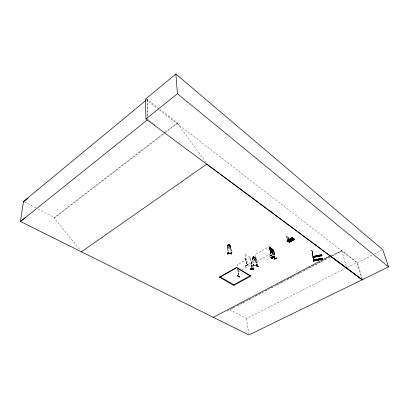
<?xml version="1.0" encoding="UTF-8"?>
<svg xmlns="http://www.w3.org/2000/svg" width="409" height="409" viewBox="0 0 409 409"><rect width="100%" height="100%" fill="white"/><g stroke="black" fill="none" stroke-linecap="round" stroke-linejoin="round"><path stroke-width="0.31" stroke-dasharray="2.04 1.53" d="M271.862 251.458L271.821 252.205L271.806 251.458M272.522 250.042C273.263 258.462 273.529 247.588 270.538 248.749L271.351 252.143L270.988 251.09M274.383 253.181L274.347 253.928L272.829 252.864L272.154 249.311L272.629 249.628L272.333 249.715L273.427 255.518M270.017 247.885L269.884 246.985L270.538 247.435L271.039 248.866L270.768 249.516L271.397 250.865L270.666 249.613L270.257 250.088L270.502 249.332C267.777 245.359 272.123 250.103 271.346 250.523L271.152 251.008L270.078 249.654M79.489 249.296L54.239 218.084L54.295 217.537L164.74 132.48M288.365 238.8A0.782 0.297 60.1 0 1 288.35 238.079L288.207 237.286L288.468 237.307M286.668 236.192L287.062 236.525M227.251 245.824L227.562 245.814L228.268 251.428M230.814 247.68L230.589 248.59L227.946 248.682C227.404 247.711 226.126 244.694 228.217 244.996M227.946 248.682L230.589 248.57M230.497 245.242L229.337 244.96L229.219 244.066L228.094 244.122L228.253 245.047L227.731 245.364L227.951 247.046L228.605 247.752L229.653 247.716L230.119 246.975L229.899 245.293L229.301 245.011L229.183 244.117M230.589 245.789L230.282 245.799L231.269 253.105M255.656 259.807L255.497 260.727L252.987 260.763L252.496 259.894M253.069 263.493L252.077 257.547L253.145 257.215L252.966 256.305L254.04 256.279L254.183 257.159L255.308 257.445M252.517 257.987L252.205 258.064L252.517 257.987L253.365 263.488M253.105 257.184L252.655 257.542L252.915 259.194L253.57 259.889L254.577 259.858L254.996 259.137L254.73 257.491L254.147 257.21L254.04 256.279M254.909 257.159L252.425 257.256M255.134 257.921L255.426 257.91L255.134 257.921L256.315 265.155M230.558 248.565L230.783 247.655M228.907 246.07L227.879 245.328L228.723 246.336L228.12 247.43L228.974 246.52L230.062 247.368L229.188 246.315L229.771 245.298L228.963 246.07M272.481 251.469L272.287 251.959L271.208 250.61L271.009 248.002M227.169 245.385L227.511 245.047M270.047 247.864L269.444 247.726L270.247 251.172L271.796 252.225L270.288 251.136L269.889 250.114M146.182 100.21L147.168 99.397L159.239 108.748M165.241 132.092L177.348 122.766L159.74 109.137M54.239 218.084L177.388 123.324L177.348 122.766M286.627 236.213L286.775 236.949A0.782 0.302 60 0 0 286.888 237.844L287.481 240.293M245.722 258.207L246.601 264.025M287.225 237.271L287.128 236.591L287.225 237.271A0.782 0.302 60 0 1 287.522 238.304L287.726 239.459M286.704 236.98L286.678 236.264M286.888 237.844L287.517 240.267M287.522 238.304L287.767 239.434M288.672 237.634L288.371 237.276M288.279 238.11L288.391 238.058A0.782 0.297 60.1 0 0 288.401 238.774M270.702 248.606L271.147 248.902L270.983 247.956L271.637 248.401L272.174 249.817M288.841 238.381L288.698 237.721M270.952 247.977L271.637 248.401M272.225 249.602L271.76 249.316L271.612 248.421M269.592 247.588L271.147 248.646M269.664 248.232L270.896 254.904M270.671 248.335L271.418 249.081L272.322 253.866M251.039 261.54L252.041 267.394M238.145 271.975L239.771 271.065M241.944 269.843L251.709 264.362M256.678 261.571L270.789 253.652M271.622 249.572L271.346 249.505L272.414 253.81M269.95 250.906C270.441 250.318 270.022 253.856 270.666 254.449M272.466 248.749L272.629 249.628C272.241 247.108 274.142 251.601 273.902 252.23L273.708 252.716L272.639 251.366M251.192 261.504L252.108 267.297M256.382 258.575L257.215 263.263M272.225 249.95L273.335 255.574M271.535 250.835L272.154 251.249L271.842 249.592L271.658 250.221L270.942 249.035L271.55 250.334L271.31 251.09L271.719 250.61L272.42 251.847L271.821 250.507L272.062 249.817L271.228 249.178L272.251 254.347M274.582 254.838L273.989 251.162L274.858 254.904M274.168 251.284L273.897 251.213M272.818 252.885L272.45 251.857M231.862 308.478L235.247 306.699M237.501 305.513L242.01 303.141M242.573 302.844L245.957 301.065M248.212 299.879L251.596 298.1M254.981 296.315L256.673 295.426M258.928 294.24L262.307 292.461M265.692 290.681L267.384 289.792M270.768 288.013L274.148 286.234M276.407 285.047L280.917 282.675M281.479 282.379L284.863 280.6M287.118 279.413L291.627 277.041M292.195 276.745L295.574 274.966M297.829 273.779L301.213 271.995M303.468 270.809L306.29 269.326M308.544 268.14L329.403 257.169M331.658 255.983L341.812 250.645L357.083 262.45L361.622 277.818M330.053 257.189L226.269 311.505M332.307 256.003L341.898 250.962L331.326 255.339M229.607 309.664L246.555 318.519L345.114 268.519M347.394 267.363L357.083 262.45M371.991 255.252L357.175 262.762L158.002 108.86M374.271 254.096L381.679 250.339M269.771 247.997L270.042 247.926L269.853 247M311.857 250.518C311.75 249.475 312.118 251.913 311.955 250.64M311.827 250.252L312.333 252.281M311.873 250.431L312.277 252.01M312.21 252.026C312.885 254.02 311.822 250.323 312.307 251.842M312.496 254.357L312.425 253.621L312.88 255.697M312.445 253.11L313.176 255.773M312.43 253.652L312.824 255.431M227.486 245.042L230.093 244.955M255.502 260.707L252.966 260.794L252.082 257.527M24.632 202.015L35.828 207.874M38.063 209.045L54.295 217.537M245.967 261.024L251.484 264.465M271.361 252.123L272.931 253.166M270.073 247.563L270.467 247.828L270.017 247.266M272.624 249.28L273.018 249.546L272.573 248.984M273.693 250.359L273.222 250.047L273.059 249.168M272.169 249.347L273.662 250.374M269.879 247.046L270.492 247.465L270.702 248.314M147.833 119.5L148.856 120.266M149.367 120.65L150.901 121.795M151.412 122.179L152.951 123.324M153.462 123.707L154.996 124.852M145.967 99.561L157.501 108.472M312.737 254.822L312.916 255.523M177.388 123.324L206.78 163.344M227.481 247.762L227.971 248.626M312.634 253.549L312.323 252.583M357.589 263.217L362.216 278.866M341.812 250.645L346.362 266.908M312.696 254.925L312.849 255.538M312.568 253.56L313.11 255.789M313.452 258.069L313.723 259.178M313.115 256.975L313.652 259.194M312.42 252.675L313.345 256.264M313.606 258.478L313.892 259.674M313.396 257.895L313.677 259.091M312.297 252.108L312.358 252.389M312.394 252.568L312.456 252.844M312.537 254.209L312.456 253.81M312.757 255.441L312.813 255.712M274.761 254.955L273.698 250.334L274.792 255.39M272.036 249.475L273.156 255.451M271.366 249.096L272.348 254.296M270.962 254.418L269.459 246.479L255.502 254.429L256.98 263.396M269.47 247.752L270.686 254.347M255.426 257.91L256.315 263.34M255.272 257.455L256.3 263.406M252.174 267.338L250.584 257.23L237.164 264.874L237.409 266.648M251.939 267.471L250.359 257.333L244.889 253.856L246.504 264.603M245.63 258.145L246.596 264.551M246.555 318.519L248.698 333.77M237.982 269.045L238.856 275.339M237.997 269.633L238.784 275.298M237.685 269.132L238.539 274.838M230.599 245.717L231.336 251.249M230.461 245.257L231.325 251.32M227.174 245.359L227.956 251.438M147.301 99.862L147.746 116.335M147.168 99.397L147.623 116.442M147.644 117.071L147.695 118.968M273.953 252.542L273.222 251.325L272.823 251.801L273.059 251.049L272.455 249.751L273.161 250.937L273.539 250.497L273.324 251.223L273.953 252.542M252.798 257.506L253.641 258.503L253.099 259.572L253.887 258.687L254.96 259.521L254.086 258.488C255.247 257.409 254.02 256.954 253.841 258.294L252.798 257.506M229.337 245.313L228.268 245.344L228.508 247.026L229.561 246.99L229.337 245.313M229.014 244.27L228.345 244.296L228.38 244.592L229.055 244.572L229.014 244.27M254.193 257.501L253.191 257.532L253.457 259.178L254.459 259.153L254.193 257.501M253.846 256.484L253.202 256.499L253.253 256.791L253.897 256.775L253.846 256.484M271.54 248.488L271.147 248.222L271.596 248.784L271.54 248.488M273.575 252.005L272.967 251.591L272.655 249.94L273.263 250.354L273.575 252.005M271.019 250.298L270.405 249.879L270.098 248.222L270.712 248.641L271.019 250.298"/><path stroke-width="0.61" d="M247.961 264.654L245.303 266.111L247.951 264.531M228.283 252.051L227.828 254.291L228.125 252.195M227.844 254.27L228.11 252.21M228.493 253.278L228.524 253.002M231.606 253.166L228.176 253.202M231.811 252.067L231.463 254.163L231.939 252.062M272.057 257.885L274.843 256.325M272.138 257.936L274.863 256.428L272.046 257.9M272.282 254.73L269.551 256.228M256.249 264.966L256.177 265.405L258.217 266.673M258.33 266.607L256.3 265.298L258.207 266.699M252.287 268.933L251.172 269.618L250.216 269.081L251.325 268.396L252.281 269.004L251.412 268.416M237.511 275.804L239.582 277.016L237.634 275.584M237.629 275.722L239.715 276.965M253.524 264.255L252.926 266.249L253.365 264.301M253.34 265.318L256.647 265.144M256.632 265.211L256.264 265.221L256.612 265.144M256.412 266.152L257.041 264.183L256.387 266.003M256.908 264.183L256.586 266.131M270.916 255.584L272.834 256.893M271.019 255.431L271.208 255.645L271.147 255.334M271.131 255.344L273.007 256.842L272.742 256.509M275.472 258.595L273.473 257.251M273.488 257.276L273.442 256.995L273.488 257.297M273.713 257.046L273.652 257.399L273.744 257.051M275.564 258.544L273.606 257.21M238.651 276.331L238.979 276.239M252.215 268.892L252.133 268.56M294.47 239.239L289.194 242.113L294.352 239.209L294.552 239.418L289.378 242.312L288.636 241.775L294.015 239.025L288.708 241.826L293.815 238.815L294.541 239.418M292.241 237.706L287.036 240.63L292.389 237.813L292.22 237.614M252.271 268.82L252.312 268.718M287.052 240.65L287.747 241.116M287.747 241.085L292.926 238.212M23.425 201.99L28.006 198.15M175.89 74.014L145.466 99.177L145.941 118.993L362.195 279.771L388.55 266.898L382.819 249.761L175.89 74.014L177.424 93.707L388.55 266.898M145.691 100.619L23.512 201.427L20.45 221.509L248.871 334.986L362.195 279.771M25.138 217.69L20.45 221.509L147.214 119.995M145.941 118.993L177.424 93.707M81.243 251.949L207.158 163.856M231.31 253.094L231.208 252.91M219.342 277.251L236.678 267.425L250.937 276.014L233.769 285.451L219.316 277.026M287.128 240.702L292.389 237.813M287.578 241.024L292.798 238.115M287.67 241.095L292.982 238.278L287.798 241.187M288.626 241.775L293.831 238.856M294.352 239.209L289.209 242.154M253.534 268.11L250.906 269.413M271.607 257.614C277.205 254.485 273.999 256.97 271.566 257.476M274.429 256.198L271.704 257.696M271.29 258.166L271.607 258.079L271.361 258.212M257.568 265.599L257.307 265.952M257.373 265.993L257.558 265.804M238.907 275.988L238.8 276.356M272.752 258.626L270.727 257.271M253.539 269.27L251.402 268.048M251.346 267.936L253.386 269.214M213.304 317.369L330.15 255.824L362.573 280.068M321.801 254.735L312.747 256.596L321.786 254.674L321.852 255.037L312.778 256.78M321.903 255.497L312.865 257.353L321.903 255.467L321.949 255.799L312.895 257.517M313.412 260.753L322.384 258.917L313.442 260.927L313.284 259.945L322.297 258.268M322.302 258.289L313.325 260.185M313.432 260.85L322.394 259.015L322.307 258.35M313.427 260.865L322.394 259.015M322.425 259.209L313.463 261.044L322.42 259.199L322.364 258.856M270.615 257.327L272.593 258.56M228.156 253.283L231.571 253.166M251.499 267.992L253.554 269.286M250.983 269.603L253.508 267.977M287.593 240.303L288.273 240.789M289.178 241.428L289.853 241.913M292.91 238.166L292.312 237.787M270.6 211.095L271.622 211.857M315.109 244.234L316.137 244.996M206.816 164.096L296.888 231.085M297.91 231.847L362.154 279.628M294.005 239.025L288.856 241.929M274.168 259.286L276.985 257.88L274.132 259.163M293.943 239.536L293.268 239.05M293.59 239.735L292.921 239.25M293.069 240.032L292.394 239.546M292.374 238.401L291.694 237.91M292.604 240.293L291.929 239.807M292.021 238.6L291.346 238.11M292.077 240.589L291.407 240.103M291.494 238.897L290.819 238.406M291.029 239.158L290.354 238.672M290.508 239.454L289.828 238.968M313.284 259.945L313.35 260.303L322.328 258.468L322.261 258.105M313.396 260.686L313.463 261.044M273.519 256.934L273.698 257.399M314.194 259.756L314.342 260.681M250.507 275.548L233.815 284.736M318.1 258.958L318.238 259.884M250.011 275.824L236.146 267.476M319.01 258.774L319.148 259.7M319.823 258.606L319.956 259.531M320.733 258.416L320.866 259.347M321.341 258.294L321.474 259.219M236.56 267.726L219.735 277.261M234.214 284.961L220.216 276.99M250.809 268.815L250.86 269.286L251.826 269.004L251.366 268.652L250.809 268.815"/></g></svg>
